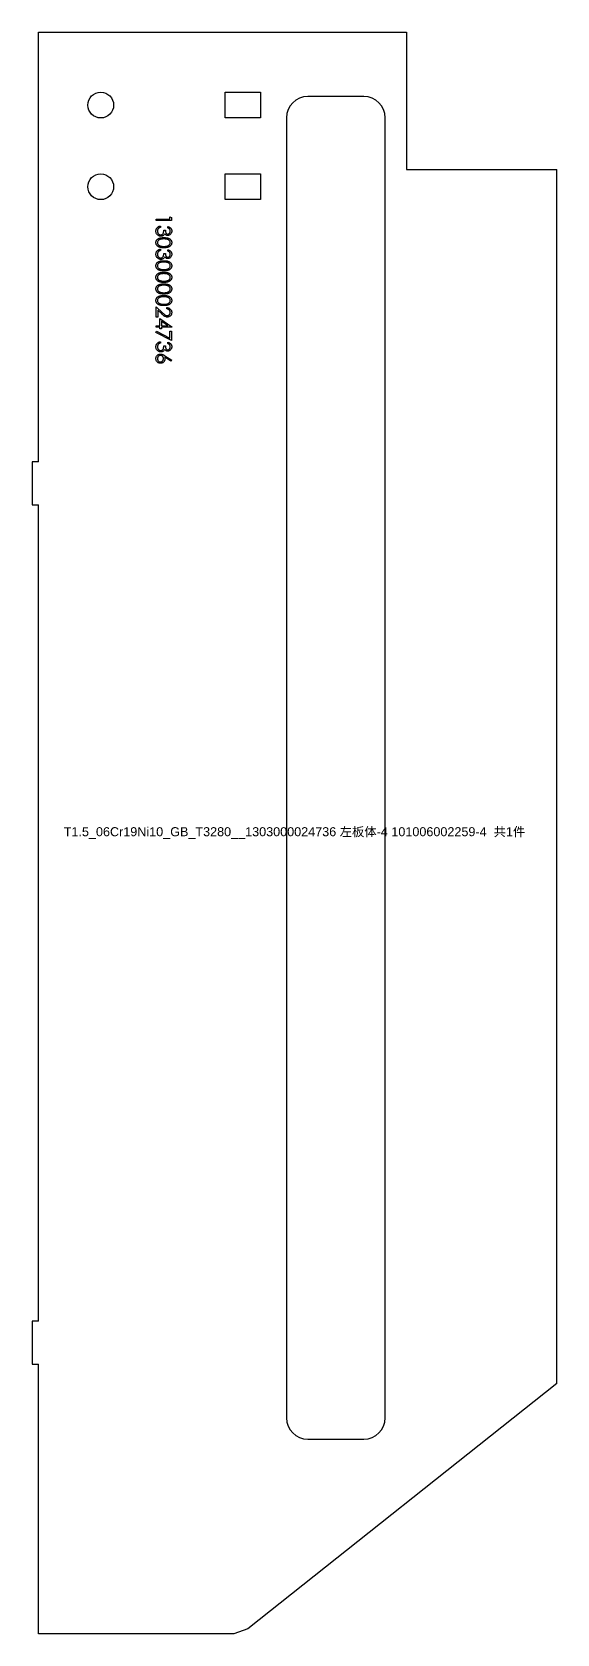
# Model space of a CAD drawing. Extents: x -16 to 22649, y -4599 to 814.
# Drawn here: x 352.4 to 474.6, y -3511.9 to -3139.1 of the extents above; entities that cross this region are included whole.
import ezdxf

# ---------------------------------------------------------------- set-up
doc = ezdxf.new("R2010")
doc.units = 0
doc.header["$MEASUREMENT"] = 0
doc.linetypes.add('CENTERX2', pattern=[20.32, 12.7, -2.54, 2.54, -2.54])
doc.layers.get('0').update_dxf_attribs({"linetype": 'CONTINUOUS'})
for name, color, linetype in [('1', 6, 'CENTERX2'), ('S1', 7, 'CONTINUOUS'), ('SLD-0', 7, 'CONTINUOUS')]:
    doc.layers.add(name, color=color, linetype=linetype)
doc.styles.get("Standard").update_dxf_attribs({"font": 'arial.ttf'})

# ---------------------------------------------------------------- blocks, each defined once
blk = doc.blocks.new('1303000024736_左板体-4_101006')
at = {"layer": '1', "color": 6, "linetype": 'CONTINUOUS', "flags": 128}
for points in [[(30.13, 141.41), (30.13, 141.72), (30.13, 141.72), (30.24, 141.69), (30.34, 141.66), (30.43, 141.62), (30.51, 141.58), (30.59, 141.53), (30.67, 141.47), (30.74, 141.41), (30.8, 141.34), (30.85, 141.27), (30.9, 141.19), (30.94, 141.12), (30.97, 141.03), (31, 140.95), (31.02, 140.86), (31.03, 140.77), (31.03, 140.68), (31.03, 140.68), (31.02, 140.54), (31, 140.41), (30.96, 140.28), (30.9, 140.16), (30.84, 140.05), (30.76, 139.95), (30.67, 139.86), (30.57, 139.79), (30.46, 139.73), (30.35, 139.69), (30.24, 139.66), (30.12, 139.66), (30.12, 139.66), (30.01, 139.66), (29.91, 139.68), (29.81, 139.71), (29.71, 139.76), (29.63, 139.82), (29.55, 139.89), (29.47, 139.97), (29.4, 140.06), (29.4, 140.06), (29.34, 139.95), (29.28, 139.85), (29.19, 139.76), (29.1, 139.68), (29.1, 139.68), (29.03, 139.64), (28.96, 139.59), (28.88, 139.56), (28.81, 139.53), (28.73, 139.51), (28.65, 139.49), (28.57, 139.48), (28.48, 139.48), (28.48, 139.48), (28.33, 139.49), (28.19, 139.52), (28.05, 139.57), (27.91, 139.64), (27.79, 139.72), (27.68, 139.82), (27.58, 139.94), (27.5, 140.07), (27.43, 140.21), (27.39, 140.36), (27.36, 140.52), (27.35, 140.69), (27.35, 140.69), (27.35, 140.8), (27.37, 140.91), (27.39, 141.01), (27.42, 141.11), (27.45, 141.2), (27.5, 141.29), (27.55, 141.37), (27.61, 141.45), (27.68, 141.53), (27.76, 141.59), (27.84, 141.65), (27.94, 141.71), (28.04, 141.75), (28.14, 141.79), (28.26, 141.83), (28.38, 141.85), (28.38, 141.85), (28.38, 141.54), (28.38, 141.54), (28.3, 141.51), (28.23, 141.49), (28.16, 141.46), (28.09, 141.42), (28.04, 141.39), (27.99, 141.35), (27.94, 141.31), (27.9, 141.27), (27.9, 141.27), (27.85, 141.21), (27.82, 141.14), (27.78, 141.08), (27.76, 141.01), (27.74, 140.93), (27.72, 140.85), (27.71, 140.77), (27.71, 140.68), (27.71, 140.68), (27.71, 140.58), (27.72, 140.49), (27.74, 140.4), (27.77, 140.32), (27.8, 140.24), (27.83, 140.17), (27.88, 140.1), (27.93, 140.03), (27.99, 139.98), (28.05, 139.93), (28.11, 139.89), (28.17, 139.85), (28.24, 139.82), (28.31, 139.81), (28.38, 139.79), (28.45, 139.79), (28.45, 139.79), (28.55, 139.8), (28.64, 139.82), (28.73, 139.86), (28.82, 139.91), (28.9, 139.98), (28.97, 140.05), (29.03, 140.14), (29.08, 140.24), (29.1, 140.29), (29.12, 140.35), (29.14, 140.42), (29.15, 140.5), (29.17, 140.58), (29.18, 140.67), (29.18, 140.76), (29.19, 140.87), (29.19, 140.87), (29.55, 140.87), (29.55, 140.87), (29.55, 140.74), (29.57, 140.61), (29.6, 140.5), (29.63, 140.38), (29.68, 140.28), (29.73, 140.2), (29.78, 140.13), (29.84, 140.07), (29.91, 140.02), (29.98, 139.99), (30.05, 139.98), (30.12, 139.97), (30.12, 139.97), (30.18, 139.97), (30.23, 139.98), (30.28, 140), (30.33, 140.02), (30.38, 140.05), (30.42, 140.08), (30.47, 140.12), (30.51, 140.17), (30.55, 140.22), (30.58, 140.28), (30.61, 140.33), (30.63, 140.4), (30.65, 140.46), (30.66, 140.53), (30.67, 140.6), (30.67, 140.67), (30.67, 140.67), (30.66, 140.79), (30.64, 140.9), (30.6, 141.01), (30.55, 141.1), (30.51, 141.15), (30.48, 141.19), (30.43, 141.23), (30.38, 141.27), (30.33, 141.3), (30.27, 141.34), (30.2, 141.37), (30.13, 141.41)], [(30.94, 143.8), (30.94, 143.16), (30.94, 143.16), (27.44, 143.16), (27.44, 143.16), (27.44, 143.47), (27.44, 143.47), (30.58, 143.47), (30.58, 143.47), (30.58, 144.01), (30.58, 144.01), (30.94, 143.8)], [(29.19, 139.16), (29.36, 139.16), (29.52, 139.15), (29.67, 139.14), (29.8, 139.12), (29.93, 139.1), (30.05, 139.08), (30.16, 139.05), (30.26, 139.01), (30.35, 138.98), (30.44, 138.93), (30.52, 138.89), (30.59, 138.84), (30.66, 138.78), (30.73, 138.72), (30.78, 138.66), (30.83, 138.6), (30.88, 138.53), (30.92, 138.46), (30.95, 138.38), (30.98, 138.31), (31, 138.23), (31.02, 138.15), (31.03, 138.07), (31.03, 137.99), (31.03, 137.99), (31.03, 137.91), (31.02, 137.83), (31, 137.75), (30.98, 137.67), (30.95, 137.59), (30.92, 137.52), (30.88, 137.45), (30.83, 137.38), (30.78, 137.31), (30.72, 137.25), (30.66, 137.19), (30.59, 137.13), (30.51, 137.08), (30.43, 137.03), (30.34, 136.99), (30.24, 136.94), (30.14, 136.91), (30.03, 136.87), (29.91, 136.85), (29.78, 136.82), (29.65, 136.81), (29.5, 136.79), (29.35, 136.79), (29.19, 136.78), (29.19, 136.78), (29.03, 136.79), (28.88, 136.79), (28.73, 136.81), (28.6, 136.82), (28.47, 136.85), (28.35, 136.87), (28.24, 136.9), (28.14, 136.94), (28.04, 136.98), (27.96, 137.03), (27.87, 137.08), (27.8, 137.13), (27.73, 137.18), (27.66, 137.25), (27.6, 137.31), (27.55, 137.38), (27.5, 137.45), (27.46, 137.52), (27.43, 137.59), (27.4, 137.67), (27.38, 137.75), (27.36, 137.83), (27.35, 137.91), (27.35, 137.99), (27.35, 137.99), (27.35, 138.07), (27.36, 138.15), (27.38, 138.23), (27.4, 138.31), (27.43, 138.38), (27.46, 138.46), (27.5, 138.53), (27.54, 138.59), (27.59, 138.66), (27.65, 138.72), (27.71, 138.78), (27.78, 138.83), (27.86, 138.88), (27.94, 138.93), (28.03, 138.97), (28.12, 139.01), (28.22, 139.05), (28.33, 139.08), (28.45, 139.1), (28.58, 139.12), (28.72, 139.14), (28.86, 139.15), (29.02, 139.16), (29.19, 139.16)], [(29.19, 138.85), (29.05, 138.85), (28.92, 138.84), (28.8, 138.83), (28.68, 138.82), (28.58, 138.81), (28.48, 138.79), (28.39, 138.77), (28.31, 138.74), (28.24, 138.71), (28.17, 138.68), (28.11, 138.65), (28.05, 138.61), (28, 138.57), (27.95, 138.52), (27.9, 138.47), (27.86, 138.42), (27.8, 138.32), (27.75, 138.21), (27.72, 138.1), (27.71, 137.98), (27.71, 137.98), (27.72, 137.87), (27.75, 137.75), (27.79, 137.65), (27.86, 137.54), (27.9, 137.49), (27.94, 137.44), (27.99, 137.4), (28.05, 137.36), (28.11, 137.32), (28.17, 137.29), (28.24, 137.26), (28.31, 137.23), (28.31, 137.23), (28.4, 137.2), (28.5, 137.17), (28.61, 137.15), (28.71, 137.13), (28.83, 137.12), (28.94, 137.11), (29.06, 137.1), (29.19, 137.1), (29.19, 137.1), (29.32, 137.1), (29.44, 137.1), (29.55, 137.11), (29.66, 137.13), (29.76, 137.14), (29.86, 137.16), (29.95, 137.19), (30.04, 137.22), (30.12, 137.25), (30.19, 137.28), (30.26, 137.32), (30.32, 137.36), (30.38, 137.4), (30.43, 137.44), (30.48, 137.49), (30.52, 137.54), (30.58, 137.65), (30.63, 137.76), (30.66, 137.87), (30.67, 137.98), (30.67, 137.98), (30.66, 138.1), (30.63, 138.21), (30.58, 138.32), (30.52, 138.42), (30.48, 138.47), (30.43, 138.52), (30.38, 138.57), (30.33, 138.61), (30.27, 138.64), (30.21, 138.68), (30.14, 138.71), (30.07, 138.74), (29.99, 138.77), (29.9, 138.79), (29.81, 138.81), (29.7, 138.82), (29.59, 138.83), (29.46, 138.84), (29.33, 138.85), (29.19, 138.85)], [(30.13, 136.02), (30.13, 136.33), (30.13, 136.33), (30.24, 136.31), (30.34, 136.27), (30.43, 136.24), (30.51, 136.19), (30.59, 136.14), (30.67, 136.08), (30.74, 136.02), (30.8, 135.96), (30.85, 135.88), (30.9, 135.81), (30.94, 135.73), (30.97, 135.65), (31, 135.57), (31.02, 135.48), (31.03, 135.39), (31.03, 135.29), (31.03, 135.29), (31.02, 135.16), (31, 135.02), (30.96, 134.9), (30.9, 134.77), (30.84, 134.66), (30.76, 134.56), (30.67, 134.48), (30.57, 134.4), (30.46, 134.35), (30.35, 134.3), (30.24, 134.28), (30.12, 134.27), (30.12, 134.27), (30.01, 134.28), (29.91, 134.3), (29.81, 134.33), (29.71, 134.37), (29.63, 134.43), (29.55, 134.5), (29.47, 134.58), (29.4, 134.68), (29.4, 134.68), (29.34, 134.57), (29.28, 134.47), (29.19, 134.38), (29.1, 134.3), (29.1, 134.3), (29.03, 134.25), (28.96, 134.21), (28.88, 134.17), (28.81, 134.14), (28.73, 134.12), (28.65, 134.1), (28.57, 134.09), (28.48, 134.09), (28.48, 134.09), (28.33, 134.1), (28.19, 134.13), (28.05, 134.18), (27.91, 134.25), (27.79, 134.34), (27.68, 134.44), (27.58, 134.56), (27.5, 134.69), (27.43, 134.83), (27.39, 134.98), (27.36, 135.14), (27.35, 135.3), (27.35, 135.3), (27.35, 135.41), (27.37, 135.52), (27.39, 135.63), (27.42, 135.72), (27.45, 135.82), (27.5, 135.91), (27.55, 135.99), (27.61, 136.07), (27.68, 136.14), (27.76, 136.21), (27.84, 136.27), (27.94, 136.32), (28.04, 136.37), (28.14, 136.41), (28.26, 136.44), (28.38, 136.47), (28.38, 136.47), (28.38, 136.16), (28.38, 136.16), (28.3, 136.13), (28.23, 136.1), (28.16, 136.07), (28.09, 136.04), (28.04, 136), (27.99, 135.97), (27.94, 135.92), (27.9, 135.88), (27.9, 135.88), (27.85, 135.82), (27.82, 135.76), (27.78, 135.69), (27.76, 135.62), (27.74, 135.55), (27.72, 135.47), (27.71, 135.38), (27.71, 135.3), (27.71, 135.3), (27.71, 135.2), (27.72, 135.11), (27.74, 135.02), (27.77, 134.93), (27.8, 134.86), (27.83, 134.78), (27.88, 134.71), (27.93, 134.65), (27.99, 134.59), (28.05, 134.54), (28.11, 134.5), (28.17, 134.47), (28.24, 134.44), (28.31, 134.42), (28.38, 134.41), (28.45, 134.41), (28.45, 134.41), (28.55, 134.41), (28.64, 134.44), (28.73, 134.47), (28.82, 134.53), (28.9, 134.59), (28.97, 134.67), (29.03, 134.76), (29.08, 134.85), (29.1, 134.91), (29.12, 134.97), (29.14, 135.04), (29.15, 135.11), (29.17, 135.19), (29.18, 135.28), (29.18, 135.38), (29.19, 135.48), (29.19, 135.48), (29.55, 135.48), (29.55, 135.48), (29.55, 135.35), (29.57, 135.23), (29.6, 135.11), (29.63, 135), (29.68, 134.9), (29.73, 134.81), (29.78, 134.74), (29.84, 134.68), (29.91, 134.64), (29.98, 134.61), (30.05, 134.59), (30.12, 134.58), (30.12, 134.58), (30.18, 134.59), (30.23, 134.6), (30.28, 134.61), (30.33, 134.63), (30.38, 134.66), (30.42, 134.7), (30.47, 134.74), (30.51, 134.78), (30.55, 134.84), (30.58, 134.89), (30.61, 134.95), (30.63, 135.01), (30.65, 135.08), (30.66, 135.14), (30.67, 135.21), (30.67, 135.29), (30.67, 135.29), (30.66, 135.41), (30.64, 135.52), (30.6, 135.62), (30.55, 135.72), (30.51, 135.76), (30.48, 135.8), (30.43, 135.84), (30.38, 135.88), (30.33, 135.92), (30.27, 135.95), (30.2, 135.99), (30.13, 136.02)], [(29.19, 133.78), (29.36, 133.78), (29.52, 133.77), (29.67, 133.76), (29.8, 133.74), (29.93, 133.72), (30.05, 133.69), (30.16, 133.66), (30.26, 133.63), (30.35, 133.59), (30.44, 133.55), (30.52, 133.5), (30.59, 133.45), (30.66, 133.4), (30.73, 133.34), (30.78, 133.28), (30.83, 133.21), (30.88, 133.14), (30.92, 133.07), (30.95, 133), (30.98, 132.92), (31, 132.85), (31.02, 132.77), (31.03, 132.69), (31.03, 132.61), (31.03, 132.61), (31.03, 132.52), (31.02, 132.44), (31, 132.36), (30.98, 132.28), (30.95, 132.21), (30.92, 132.14), (30.88, 132.06), (30.83, 131.99), (30.78, 131.93), (30.72, 131.86), (30.66, 131.8), (30.59, 131.75), (30.51, 131.69), (30.43, 131.65), (30.34, 131.6), (30.24, 131.56), (30.14, 131.52), (30.03, 131.49), (29.91, 131.46), (29.78, 131.44), (29.65, 131.42), (29.5, 131.41), (29.35, 131.4), (29.19, 131.4), (29.19, 131.4), (29.03, 131.4), (28.88, 131.41), (28.73, 131.42), (28.6, 131.44), (28.47, 131.46), (28.35, 131.49), (28.24, 131.52), (28.14, 131.56), (28.04, 131.6), (27.96, 131.64), (27.87, 131.69), (27.8, 131.74), (27.73, 131.8), (27.66, 131.86), (27.6, 131.92), (27.55, 131.99), (27.5, 132.06), (27.46, 132.13), (27.43, 132.21), (27.4, 132.28), (27.38, 132.36), (27.36, 132.44), (27.35, 132.52), (27.35, 132.61), (27.35, 132.61), (27.35, 132.69), (27.36, 132.77), (27.38, 132.85), (27.4, 132.92), (27.43, 133), (27.46, 133.07), (27.5, 133.14), (27.54, 133.21), (27.59, 133.27), (27.65, 133.34), (27.71, 133.39), (27.78, 133.45), (27.86, 133.5), (27.94, 133.54), (28.03, 133.59), (28.12, 133.63), (28.22, 133.66), (28.33, 133.69), (28.45, 133.72), (28.58, 133.74), (28.72, 133.76), (28.86, 133.77), (29.02, 133.78), (29.19, 133.78)], [(29.19, 131.08), (29.36, 131.08), (29.52, 131.08), (29.67, 131.06), (29.8, 131.05), (29.93, 131.03), (30.05, 131), (30.16, 130.97), (30.26, 130.94), (30.35, 130.9), (30.44, 130.86), (30.52, 130.81), (30.59, 130.76), (30.66, 130.7), (30.73, 130.65), (30.78, 130.59), (30.83, 130.52), (30.88, 130.45), (30.92, 130.38), (30.95, 130.31), (30.98, 130.23), (31, 130.16), (31.02, 130.08), (31.03, 130), (31.03, 129.91), (31.03, 129.91), (31.03, 129.83), (31.02, 129.75), (31, 129.67), (30.98, 129.59), (30.95, 129.52), (30.92, 129.44), (30.88, 129.37), (30.83, 129.3), (30.78, 129.23), (30.72, 129.17), (30.66, 129.11), (30.59, 129.06), (30.51, 129), (30.43, 128.95), (30.34, 128.91), (30.24, 128.87), (30.14, 128.83), (30.03, 128.8), (29.91, 128.77), (29.78, 128.75), (29.65, 128.73), (29.5, 128.72), (29.35, 128.71), (29.19, 128.71), (29.19, 128.71), (29.03, 128.71), (28.88, 128.72), (28.73, 128.73), (28.6, 128.75), (28.47, 128.77), (28.35, 128.8), (28.24, 128.83), (28.14, 128.86), (28.04, 128.91), (27.96, 128.95), (27.87, 129), (27.8, 129.05), (27.73, 129.11), (27.66, 129.17), (27.6, 129.23), (27.55, 129.3), (27.5, 129.37), (27.46, 129.44), (27.43, 129.52), (27.4, 129.59), (27.38, 129.67), (27.36, 129.75), (27.35, 129.83), (27.35, 129.91), (27.35, 129.91), (27.35, 130), (27.36, 130.08), (27.38, 130.16), (27.4, 130.23), (27.43, 130.31), (27.46, 130.38), (27.5, 130.45), (27.54, 130.52), (27.59, 130.58), (27.65, 130.64), (27.71, 130.7), (27.78, 130.75), (27.86, 130.81), (27.94, 130.85), (28.03, 130.9), (28.12, 130.93), (28.22, 130.97), (28.33, 131), (28.45, 131.03), (28.58, 131.05), (28.72, 131.06), (28.86, 131.08), (29.02, 131.08), (29.19, 131.08)], [(29.19, 133.46), (29.05, 133.46), (28.92, 133.46), (28.8, 133.45), (28.68, 133.44), (28.58, 133.42), (28.48, 133.4), (28.39, 133.38), (28.31, 133.36), (28.24, 133.33), (28.17, 133.3), (28.11, 133.26), (28.05, 133.22), (28, 133.18), (27.95, 133.14), (27.9, 133.09), (27.86, 133.04), (27.8, 132.93), (27.75, 132.82), (27.72, 132.71), (27.71, 132.6), (27.71, 132.6), (27.72, 132.48), (27.75, 132.37), (27.79, 132.26), (27.86, 132.16), (27.9, 132.11), (27.94, 132.06), (27.99, 132.02), (28.05, 131.98), (28.11, 131.94), (28.17, 131.9), (28.24, 131.87), (28.31, 131.85), (28.31, 131.85), (28.4, 131.81), (28.5, 131.79), (28.61, 131.77), (28.71, 131.75), (28.83, 131.73), (28.94, 131.72), (29.06, 131.72), (29.19, 131.71), (29.19, 131.71), (29.32, 131.72), (29.44, 131.72), (29.55, 131.73), (29.66, 131.74), (29.76, 131.76), (29.86, 131.78), (29.95, 131.8), (30.04, 131.83), (30.12, 131.86), (30.19, 131.9), (30.26, 131.93), (30.32, 131.97), (30.38, 132.01), (30.43, 132.06), (30.48, 132.11), (30.52, 132.16), (30.58, 132.26), (30.63, 132.37), (30.66, 132.48), (30.67, 132.6), (30.67, 132.6), (30.66, 132.71), (30.63, 132.83), (30.58, 132.93), (30.52, 133.04), (30.48, 133.09), (30.43, 133.14), (30.38, 133.18), (30.33, 133.22), (30.27, 133.26), (30.21, 133.29), (30.14, 133.33), (30.07, 133.36), (29.99, 133.38), (29.9, 133.4), (29.81, 133.42), (29.7, 133.44), (29.59, 133.45), (29.46, 133.46), (29.33, 133.46), (29.19, 133.46)], [(29.19, 130.77), (29.05, 130.77), (28.92, 130.76), (28.8, 130.76), (28.68, 130.74), (28.58, 130.73), (28.48, 130.71), (28.39, 130.69), (28.31, 130.66), (28.24, 130.63), (28.17, 130.6), (28.11, 130.57), (28.05, 130.53), (28, 130.49), (27.95, 130.45), (27.9, 130.4), (27.86, 130.35), (27.8, 130.24), (27.75, 130.13), (27.72, 130.02), (27.71, 129.9), (27.71, 129.9), (27.72, 129.79), (27.75, 129.68), (27.79, 129.57), (27.86, 129.46), (27.9, 129.41), (27.94, 129.37), (27.99, 129.32), (28.05, 129.28), (28.11, 129.25), (28.17, 129.21), (28.24, 129.18), (28.31, 129.15), (28.31, 129.15), (28.4, 129.12), (28.5, 129.1), (28.61, 129.07), (28.71, 129.05), (28.83, 129.04), (28.94, 129.03), (29.06, 129.02), (29.19, 129.02), (29.19, 129.02), (29.32, 129.02), (29.44, 129.03), (29.55, 129.04), (29.66, 129.05), (29.76, 129.07), (29.86, 129.09), (29.95, 129.11), (30.04, 129.14), (30.12, 129.17), (30.19, 129.2), (30.26, 129.24), (30.32, 129.28), (30.38, 129.32), (30.43, 129.37), (30.48, 129.41), (30.52, 129.46), (30.58, 129.57), (30.63, 129.68), (30.66, 129.79), (30.67, 129.9), (30.67, 129.9), (30.66, 130.02), (30.63, 130.13), (30.58, 130.24), (30.52, 130.35), (30.48, 130.4), (30.43, 130.44), (30.38, 130.49), (30.33, 130.53), (30.27, 130.57), (30.21, 130.6), (30.14, 130.63), (30.07, 130.66), (29.99, 130.69), (29.9, 130.71), (29.81, 130.73), (29.7, 130.74), (29.59, 130.76), (29.46, 130.76), (29.33, 130.77), (29.19, 130.77)], [(29.19, 128.39), (29.36, 128.39), (29.52, 128.38), (29.67, 128.37), (29.8, 128.36), (29.93, 128.34), (30.05, 128.31), (30.16, 128.28), (30.26, 128.24), (30.35, 128.21), (30.44, 128.16), (30.52, 128.12), (30.59, 128.07), (30.66, 128.01), (30.73, 127.95), (30.78, 127.89), (30.83, 127.83), (30.88, 127.76), (30.92, 127.69), (30.95, 127.62), (30.98, 127.54), (31, 127.46), (31.02, 127.39), (31.03, 127.31), (31.03, 127.22), (31.03, 127.22), (31.03, 127.14), (31.02, 127.06), (31, 126.98), (30.98, 126.9), (30.95, 126.82), (30.92, 126.75), (30.88, 126.68), (30.83, 126.61), (30.78, 126.54), (30.72, 126.48), (30.66, 126.42), (30.59, 126.36), (30.51, 126.31), (30.43, 126.26), (30.34, 126.22), (30.24, 126.17), (30.14, 126.14), (30.03, 126.1), (29.91, 126.08), (29.78, 126.05), (29.65, 126.04), (29.5, 126.02), (29.35, 126.02), (29.19, 126.01), (29.19, 126.01), (29.03, 126.02), (28.88, 126.02), (28.73, 126.04), (28.6, 126.05), (28.47, 126.08), (28.35, 126.1), (28.24, 126.14), (28.14, 126.17), (28.04, 126.21), (27.96, 126.26), (27.87, 126.31), (27.8, 126.36), (27.73, 126.42), (27.66, 126.48), (27.6, 126.54), (27.55, 126.61), (27.5, 126.68), (27.46, 126.75), (27.43, 126.82), (27.4, 126.9), (27.38, 126.98), (27.36, 127.06), (27.35, 127.14), (27.35, 127.22), (27.35, 127.22), (27.35, 127.31), (27.36, 127.39), (27.38, 127.46), (27.4, 127.54), (27.43, 127.61), (27.46, 127.69), (27.5, 127.76), (27.54, 127.82), (27.59, 127.89), (27.65, 127.95), (27.71, 128.01), (27.78, 128.06), (27.86, 128.11), (27.94, 128.16), (28.03, 128.2), (28.12, 128.24), (28.22, 128.28), (28.33, 128.31), (28.45, 128.33), (28.58, 128.35), (28.72, 128.37), (28.86, 128.38), (29.02, 128.39), (29.19, 128.39)], [(29.19, 128.08), (29.05, 128.08), (28.92, 128.07), (28.8, 128.06), (28.68, 128.05), (28.58, 128.04), (28.48, 128.02), (28.39, 128), (28.31, 127.97), (28.24, 127.94), (28.17, 127.91), (28.11, 127.88), (28.05, 127.84), (28, 127.8), (27.95, 127.75), (27.9, 127.71), (27.86, 127.66), (27.8, 127.55), (27.75, 127.44), (27.72, 127.33), (27.71, 127.21), (27.71, 127.21), (27.72, 127.1), (27.75, 126.98), (27.79, 126.88), (27.86, 126.77), (27.9, 126.72), (27.94, 126.68), (27.99, 126.63), (28.05, 126.59), (28.11, 126.55), (28.17, 126.52), (28.24, 126.49), (28.31, 126.46), (28.31, 126.46), (28.4, 126.43), (28.5, 126.4), (28.61, 126.38), (28.71, 126.36), (28.83, 126.35), (28.94, 126.34), (29.06, 126.33), (29.19, 126.33), (29.19, 126.33), (29.32, 126.33), (29.44, 126.34), (29.55, 126.35), (29.66, 126.36), (29.76, 126.37), (29.86, 126.39), (29.95, 126.42), (30.04, 126.45), (30.12, 126.48), (30.19, 126.51), (30.26, 126.55), (30.32, 126.59), (30.38, 126.63), (30.43, 126.67), (30.48, 126.72), (30.52, 126.77), (30.58, 126.88), (30.63, 126.99), (30.66, 127.1), (30.67, 127.21), (30.67, 127.21), (30.66, 127.33), (30.63, 127.44), (30.58, 127.55), (30.52, 127.66), (30.48, 127.71), (30.43, 127.75), (30.38, 127.8), (30.33, 127.84), (30.27, 127.88), (30.21, 127.91), (30.14, 127.94), (30.07, 127.97), (29.99, 128), (29.9, 128.02), (29.81, 128.04), (29.7, 128.05), (29.59, 128.06), (29.46, 128.07), (29.33, 128.08), (29.19, 128.08)], [(29.19, 125.7), (29.36, 125.7), (29.52, 125.69), (29.67, 125.68), (29.8, 125.66), (29.93, 125.64), (30.05, 125.62), (30.16, 125.59), (30.26, 125.55), (30.35, 125.51), (30.44, 125.47), (30.52, 125.42), (30.59, 125.37), (30.66, 125.32), (30.73, 125.26), (30.78, 125.2), (30.83, 125.13), (30.88, 125.07), (30.92, 125), (30.95, 124.92), (30.98, 124.85), (31, 124.77), (31.02, 124.69), (31.03, 124.61), (31.03, 124.53), (31.03, 124.53), (31.03, 124.45), (31.02, 124.36), (31, 124.29), (30.98, 124.21), (30.95, 124.13), (30.92, 124.06), (30.88, 123.99), (30.83, 123.92), (30.78, 123.85), (30.72, 123.79), (30.66, 123.73), (30.59, 123.67), (30.51, 123.62), (30.43, 123.57), (30.34, 123.52), (30.24, 123.48), (30.14, 123.44), (30.03, 123.41), (29.91, 123.38), (29.78, 123.36), (29.65, 123.34), (29.5, 123.33), (29.35, 123.32), (29.19, 123.32), (29.19, 123.32), (29.03, 123.32), (28.88, 123.33), (28.73, 123.34), (28.6, 123.36), (28.47, 123.38), (28.35, 123.41), (28.24, 123.44), (28.14, 123.48), (28.04, 123.52), (27.96, 123.57), (27.87, 123.61), (27.8, 123.67), (27.73, 123.72), (27.66, 123.78), (27.6, 123.85), (27.55, 123.91), (27.5, 123.98), (27.46, 124.06), (27.43, 124.13), (27.4, 124.21), (27.38, 124.28), (27.36, 124.36), (27.35, 124.45), (27.35, 124.53), (27.35, 124.53), (27.35, 124.61), (27.36, 124.69), (27.38, 124.77), (27.4, 124.85), (27.43, 124.92), (27.46, 124.99), (27.5, 125.06), (27.54, 125.13), (27.59, 125.2), (27.65, 125.26), (27.71, 125.32), (27.78, 125.37), (27.86, 125.42), (27.94, 125.47), (28.03, 125.51), (28.12, 125.55), (28.22, 125.59), (28.33, 125.62), (28.45, 125.64), (28.58, 125.66), (28.72, 125.68), (28.86, 125.69), (29.02, 125.7), (29.19, 125.7)], [(29.19, 125.39), (29.05, 125.38), (28.92, 125.38), (28.8, 125.37), (28.68, 125.36), (28.58, 125.34), (28.48, 125.33), (28.39, 125.3), (28.31, 125.28), (28.24, 125.25), (28.17, 125.22), (28.11, 125.18), (28.05, 125.15), (28, 125.11), (27.95, 125.06), (27.9, 125.01), (27.86, 124.96), (27.8, 124.86), (27.75, 124.75), (27.72, 124.63), (27.71, 124.52), (27.71, 124.52), (27.72, 124.4), (27.75, 124.29), (27.79, 124.18), (27.86, 124.08), (27.9, 124.03), (27.94, 123.98), (27.99, 123.94), (28.05, 123.9), (28.11, 123.86), (28.17, 123.83), (28.24, 123.8), (28.31, 123.77), (28.31, 123.77), (28.4, 123.74), (28.5, 123.71), (28.61, 123.69), (28.71, 123.67), (28.83, 123.66), (28.94, 123.64), (29.06, 123.64), (29.19, 123.64), (29.19, 123.64), (29.32, 123.64), (29.44, 123.64), (29.55, 123.65), (29.66, 123.67), (29.76, 123.68), (29.86, 123.7), (29.95, 123.73), (30.04, 123.75), (30.12, 123.78), (30.19, 123.82), (30.26, 123.85), (30.32, 123.89), (30.38, 123.94), (30.43, 123.98), (30.48, 124.03), (30.52, 124.08), (30.58, 124.19), (30.63, 124.29), (30.66, 124.41), (30.67, 124.52), (30.67, 124.52), (30.66, 124.64), (30.63, 124.75), (30.58, 124.86), (30.52, 124.96), (30.48, 125.01), (30.43, 125.06), (30.38, 125.1), (30.33, 125.15), (30.27, 125.18), (30.21, 125.22), (30.14, 125.25), (30.07, 125.28), (29.99, 125.3), (29.9, 125.33), (29.81, 125.34), (29.7, 125.36), (29.59, 125.37), (29.46, 125.38), (29.33, 125.38), (29.19, 125.39)], [(29.86, 122.56), (29.86, 122.87), (29.86, 122.87), (29.99, 122.86), (30.11, 122.85), (30.22, 122.82), (30.33, 122.78), (30.43, 122.73), (30.53, 122.68), (30.62, 122.61), (30.7, 122.53), (30.78, 122.45), (30.85, 122.36), (30.9, 122.27), (30.95, 122.17), (30.98, 122.07), (31.01, 121.96), (31.03, 121.85), (31.03, 121.73), (31.03, 121.73), (31.03, 121.62), (31.01, 121.51), (30.99, 121.4), (30.95, 121.3), (30.91, 121.21), (30.86, 121.12), (30.79, 121.04), (30.72, 120.97), (30.64, 120.9), (30.56, 120.84), (30.47, 120.79), (30.38, 120.75), (30.29, 120.72), (30.19, 120.69), (30.09, 120.68), (29.99, 120.67), (29.99, 120.67), (29.84, 120.68), (29.7, 120.71), (29.57, 120.76), (29.44, 120.82), (29.37, 120.86), (29.29, 120.91), (29.21, 120.97), (29.13, 121.03), (29.04, 121.11), (28.94, 121.19), (28.84, 121.28), (28.73, 121.38), (28.73, 121.38), (27.8, 122.26), (27.8, 122.26), (27.8, 120.63), (27.8, 120.63), (27.44, 120.63), (27.44, 120.63), (27.44, 123.01), (27.44, 123.01), (28.89, 121.65), (28.89, 121.65), (28.99, 121.55), (29.09, 121.46), (29.18, 121.38), (29.26, 121.31), (29.34, 121.25), (29.41, 121.19), (29.47, 121.15), (29.52, 121.11), (29.63, 121.06), (29.74, 121.02), (29.85, 121), (29.96, 120.99), (29.96, 120.99), (30.03, 120.99), (30.1, 121), (30.17, 121.02), (30.23, 121.04), (30.29, 121.08), (30.35, 121.11), (30.41, 121.16), (30.46, 121.21), (30.51, 121.27), (30.55, 121.33), (30.59, 121.39), (30.62, 121.45), (30.64, 121.52), (30.66, 121.59), (30.67, 121.67), (30.67, 121.75), (30.67, 121.75), (30.67, 121.83), (30.66, 121.91), (30.64, 121.98), (30.62, 122.06), (30.59, 122.12), (30.55, 122.19), (30.51, 122.25), (30.46, 122.31), (30.4, 122.36), (30.34, 122.41), (30.28, 122.45), (30.2, 122.48), (30.13, 122.51), (30.04, 122.53), (29.96, 122.55), (29.86, 122.56)], [(31.03, 118.41), (31.03, 118.34), (31.03, 118.34), (28.61, 118.34), (28.61, 118.34), (28.61, 117.94), (28.61, 117.94), (28.25, 117.94), (28.25, 117.94), (28.25, 118.34), (28.25, 118.34), (27.44, 118.34), (27.44, 118.34), (27.44, 118.66), (27.44, 118.66), (28.25, 118.66), (28.25, 118.66), (28.25, 120.32), (28.25, 120.32), (31.03, 118.41)], [(28.61, 118.66), (30.13, 118.66), (30.13, 118.66), (28.61, 119.7), (28.61, 119.7), (28.61, 118.66)], [(30.94, 117.4), (30.94, 115.25), (30.94, 115.25), (27.35, 117.08), (27.35, 117.08), (27.5, 117.36), (27.5, 117.36), (30.58, 115.78), (30.58, 115.78), (30.58, 117.4), (30.58, 117.4), (30.94, 117.4)], [(30.13, 114.48), (30.13, 114.8), (30.13, 114.8), (30.24, 114.77), (30.34, 114.74), (30.43, 114.7), (30.51, 114.65), (30.59, 114.6), (30.67, 114.55), (30.74, 114.48), (30.8, 114.42), (30.85, 114.35), (30.9, 114.27), (30.94, 114.19), (30.97, 114.11), (31, 114.03), (31.02, 113.94), (31.03, 113.85), (31.03, 113.75), (31.03, 113.75), (31.02, 113.62), (31, 113.49), (30.96, 113.36), (30.9, 113.24), (30.84, 113.12), (30.76, 113.02), (30.67, 112.94), (30.57, 112.86), (30.46, 112.81), (30.35, 112.77), (30.24, 112.74), (30.12, 112.73), (30.12, 112.73), (30.01, 112.74), (29.91, 112.76), (29.81, 112.79), (29.71, 112.83), (29.63, 112.89), (29.55, 112.96), (29.47, 113.05), (29.4, 113.14), (29.4, 113.14), (29.34, 113.03), (29.28, 112.93), (29.19, 112.84), (29.1, 112.76), (29.1, 112.76), (29.03, 112.71), (28.96, 112.67), (28.88, 112.63), (28.81, 112.6), (28.73, 112.58), (28.65, 112.57), (28.57, 112.56), (28.48, 112.55), (28.48, 112.55), (28.33, 112.56), (28.19, 112.59), (28.05, 112.64), (27.91, 112.71), (27.79, 112.8), (27.68, 112.9), (27.58, 113.02), (27.5, 113.15), (27.43, 113.29), (27.39, 113.44), (27.36, 113.6), (27.35, 113.76), (27.35, 113.76), (27.35, 113.88), (27.37, 113.98), (27.39, 114.09), (27.42, 114.19), (27.45, 114.28), (27.5, 114.37), (27.55, 114.45), (27.61, 114.53), (27.68, 114.6), (27.76, 114.67), (27.84, 114.73), (27.94, 114.78), (28.04, 114.83), (28.14, 114.87), (28.26, 114.9), (28.38, 114.93), (28.38, 114.93), (28.38, 114.62), (28.38, 114.62), (28.3, 114.59), (28.23, 114.56), (28.16, 114.53), (28.09, 114.5), (28.04, 114.47), (27.99, 114.43), (27.94, 114.39), (27.9, 114.34), (27.9, 114.34), (27.85, 114.28), (27.82, 114.22), (27.78, 114.15), (27.76, 114.08), (27.74, 114.01), (27.72, 113.93), (27.71, 113.85), (27.71, 113.76), (27.71, 113.76), (27.71, 113.66), (27.72, 113.57), (27.74, 113.48), (27.77, 113.39), (27.8, 113.32), (27.83, 113.24), (27.88, 113.18), (27.93, 113.11), (27.99, 113.05), (28.05, 113), (28.11, 112.96), (28.17, 112.93), (28.24, 112.9), (28.31, 112.88), (28.38, 112.87), (28.45, 112.87), (28.45, 112.87), (28.55, 112.87), (28.64, 112.9), (28.73, 112.94), (28.82, 112.99), (28.9, 113.05), (28.97, 113.13), (29.03, 113.22), (29.08, 113.31), (29.1, 113.37), (29.12, 113.43), (29.14, 113.5), (29.15, 113.57), (29.17, 113.66), (29.18, 113.74), (29.18, 113.84), (29.19, 113.94), (29.19, 113.94), (29.55, 113.94), (29.55, 113.94), (29.55, 113.81), (29.57, 113.69), (29.6, 113.57), (29.63, 113.46), (29.68, 113.36), (29.73, 113.27), (29.78, 113.2), (29.84, 113.15), (29.91, 113.1), (29.98, 113.07), (30.05, 113.05), (30.12, 113.05), (30.12, 113.05), (30.18, 113.05), (30.23, 113.06), (30.28, 113.07), (30.33, 113.1), (30.38, 113.12), (30.42, 113.16), (30.47, 113.2), (30.51, 113.25), (30.55, 113.3), (30.58, 113.35), (30.61, 113.41), (30.63, 113.47), (30.65, 113.54), (30.66, 113.6), (30.67, 113.68), (30.67, 113.75), (30.67, 113.75), (30.66, 113.87), (30.64, 113.98), (30.6, 114.08), (30.55, 114.18), (30.51, 114.22), (30.48, 114.26), (30.43, 114.3), (30.38, 114.34), (30.33, 114.38), (30.27, 114.42), (30.2, 114.45), (30.13, 114.48)], [(31.03, 110.62), (30.84, 110.38), (30.84, 110.38), (29.43, 111.31), (29.43, 111.31), (29.45, 111.12), (29.46, 110.94), (29.46, 110.94), (29.45, 110.84), (29.44, 110.73), (29.42, 110.64), (29.38, 110.54), (29.34, 110.45), (29.29, 110.37), (29.23, 110.29), (29.16, 110.21), (29.08, 110.14), (29, 110.08), (28.92, 110.02), (28.83, 109.98), (28.73, 109.95), (28.63, 109.92), (28.53, 109.91), (28.42, 109.91), (28.42, 109.91), (28.28, 109.91), (28.14, 109.94), (28, 109.98), (27.88, 110.05), (27.76, 110.12), (27.66, 110.22), (27.57, 110.32), (27.49, 110.44), (27.43, 110.58), (27.39, 110.71), (27.36, 110.85), (27.35, 111), (27.35, 111), (27.36, 111.14), (27.39, 111.28), (27.43, 111.41), (27.49, 111.53), (27.57, 111.65), (27.66, 111.75), (27.76, 111.84), (27.88, 111.92), (28.01, 111.98), (28.14, 112.02), (28.28, 112.05), (28.42, 112.06), (28.42, 112.06), (28.52, 112.05), (28.64, 112.04), (28.75, 112.01), (28.87, 111.97), (28.93, 111.95), (28.99, 111.92), (29.06, 111.89), (29.13, 111.85), (29.2, 111.81), (29.27, 111.77), (29.35, 111.72), (29.43, 111.67), (29.43, 111.67), (31.03, 110.62)], [(29.1, 111.01), (29.1, 111.09), (29.09, 111.17), (29.07, 111.24), (29.05, 111.31), (29.02, 111.37), (28.99, 111.43), (28.95, 111.49), (28.9, 111.54), (28.85, 111.59), (28.79, 111.63), (28.73, 111.67), (28.67, 111.69), (28.61, 111.72), (28.54, 111.73), (28.48, 111.74), (28.4, 111.75), (28.4, 111.75), (28.33, 111.74), (28.27, 111.73), (28.2, 111.71), (28.14, 111.69), (28.08, 111.66), (28.02, 111.62), (27.96, 111.57), (27.91, 111.52), (27.87, 111.46), (27.82, 111.4), (27.79, 111.34), (27.76, 111.28), (27.74, 111.21), (27.72, 111.13), (27.71, 111.06), (27.71, 110.98), (27.71, 110.98), (27.71, 110.9), (27.72, 110.83), (27.74, 110.76), (27.76, 110.69), (27.79, 110.62), (27.82, 110.56), (27.87, 110.5), (27.91, 110.44), (27.96, 110.39), (28.02, 110.35), (28.08, 110.31), (28.14, 110.28), (28.2, 110.25), (28.27, 110.23), (28.33, 110.22), (28.4, 110.22), (28.4, 110.22), (28.48, 110.22), (28.54, 110.23), (28.61, 110.25), (28.67, 110.28), (28.73, 110.31), (28.79, 110.35), (28.85, 110.4), (28.9, 110.45), (28.95, 110.51), (28.99, 110.57), (29.02, 110.64), (29.05, 110.71), (29.07, 110.78), (29.09, 110.85), (29.1, 110.93), (29.1, 111.01)]]:
    blk.add_lwpolyline(points, dxfattribs=at)
at = {"layer": 'SLD-0', "linetype": 'CONTINUOUS'}
for p, q in [((0, 87), (0, 187)), ((0, 187), (85.73, 187)), ((85.73, 187), (85.73, 155)), ((43.5, 173), (51.73, 173)), ((43.5, 167), (43.5, 173)), ((51.73, 173), (51.73, 167)), ((75.73, 172), (62.73, 172)), ((51.73, 167), (43.5, 167)), ((57.73, 167), (57.73, -135.5)), ((80.73, -135.5), (80.73, 167)), ((43.5, 154), (51.73, 154)), ((43.5, 148), (43.5, 154)), ((51.73, 154), (51.73, 148)), ((85.73, 155), (120.73, 155)), ((120.73, -127.56), (120.73, 155)), ((51.73, 148), (43.5, 148)), ((-1.5, 87), (-1.5, 77)), ((0, 87), (-1.5, 87)), ((-1.5, 77), (0, 77)), ((0, -113), (0, 77)), ((-1.5, -113), (-1.5, -123)), ((0, -113), (-1.5, -113)), ((-1.5, -123), (0, -123)), ((0, -185.81), (0, -123)), ((120.73, -127.56), (48.73, -184.62)), ((62.73, -140.5), (75.73, -140.5)), ((45.5, -185.81), (0, -185.81)), ((48.73, -184.62), (45.5, -185.81))]:
    blk.add_line(p, q, dxfattribs=at)
for centre in [(14.5, 170), (14.5, 151)]:
    blk.add_circle(centre, 3, dxfattribs=at)
for centre, start, end in [((62.73, 167), 90, 180), ((75.73, 167), 0, 90), ((62.73, -135.5), 180, 270), ((75.73, -135.5), 270, 0)]:
    blk.add_arc(centre, 5, start, end, dxfattribs=at)
at = {"layer": 'S1', "color": 3, "insert": (59.61, 0.59), "char_height": 2.1, "attachment_point": 5}
blk.add_mtext('T1.5_06Cr19Ni10_GB_T3280__1303000024736 {\\fSimSun|b0|i0|c134|p2;左板体}-4 101006002259-4  {\\fSimSun|b0|i0|c134|p2;共}1{\\fSimSun|b0|i0|c134|p2;件}', dxfattribs=at)

msp = doc.modelspace()

# ---------------------------------------------------------------- block references
msp.add_blockref('1303000024736_左板体-4_101006', (353.87453, -3326.06557))

doc.saveas('drawing.dxf')
